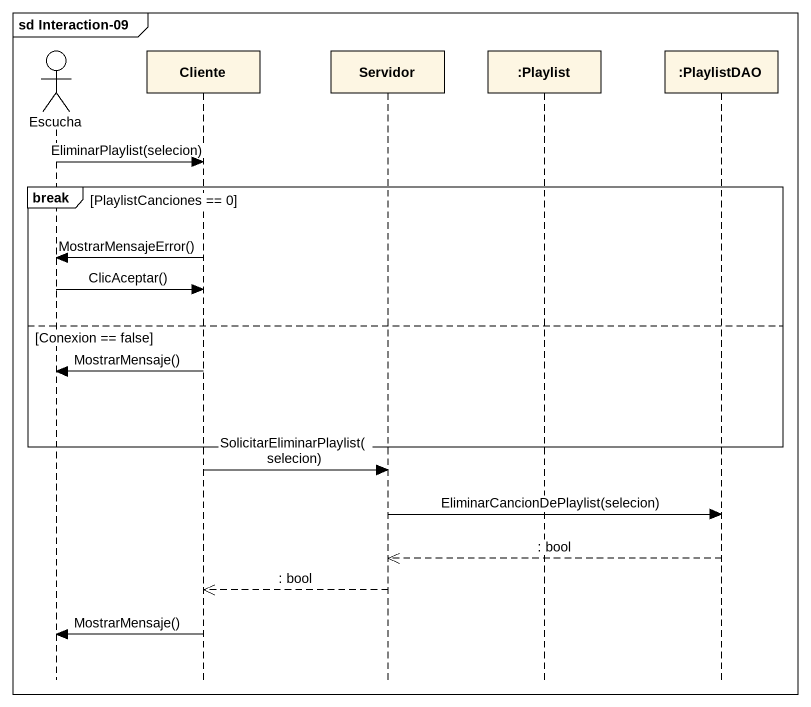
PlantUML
@startuml
mainframe sd Interaction-09
hide footbox
actor Escucha
participant Cliente
participant Servidor
participant ":Playlist" as Playlist
participant ":PlaylistDAO" as PlaylistDAO

Escucha -> Cliente : EliminarPlaylist(selecion)
break PlaylistCanciones == 0
  Cliente -> Escucha : MostrarMensajeError()
  Escucha -> Cliente : ClicAceptar()
else Conexion == false
  Cliente -> Escucha : MostrarMensaje()
end
Cliente -> Servidor : SolicitarEliminarPlaylist(selecion)
Servidor -> PlaylistDAO : EliminarCancionDePlaylist(selecion)
PlaylistDAO -->> Servidor : : bool
Servidor -->> Cliente : : bool
Cliente -> Escucha : MostrarMensaje()
@enduml
